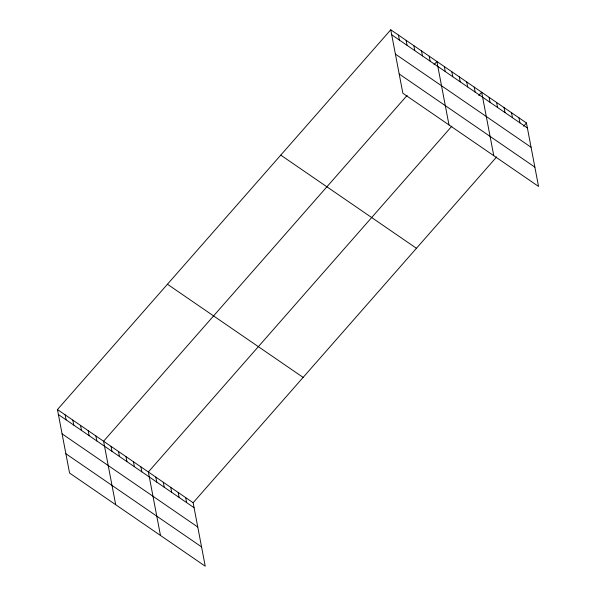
<?xml version="1.0" encoding="UTF-8"?>
<svg xmlns="http://www.w3.org/2000/svg" width="596" height="596" viewBox="0 0 596 596"><rect width="100%" height="100%" fill="white"/><g stroke="black" fill="none" stroke-linecap="round" stroke-linejoin="round"><path stroke-width="0.89" d="M57.454 409.564L193.134 502.733L205.24 566.2L69.561 473.038L57.454 409.564L390.76 29.8L526.439 122.962L538.546 186.436L402.866 93.267L390.76 29.8M407.098 95.42L103.585 441.241L115.691 504.708M434.022 64.74L436.89 61.477L448.997 124.944M451.872 126.166L148.359 471.987L160.466 535.454M478.797 95.487L481.665 92.224L493.771 155.69M193.134 502.733L496.647 156.904M523.571 126.225L526.439 122.962M391.714 34.799L527.393 127.969M395.394 54.094L531.073 147.257M399.186 73.978L534.865 167.141M280.768 155.124L416.448 248.286M167.446 284.24L303.126 377.41M58.408 414.563L194.087 507.732M62.088 433.858L197.768 527.028M65.88 453.742L201.56 546.904M518.974 117.844L519.928 122.843M511.517 112.719L512.471 117.717M504.052 107.593L505.006 112.592M496.587 102.467L497.541 107.466M489.13 97.342L490.083 102.348M474.2 87.098L475.154 92.097M466.743 81.972L467.696 86.971M459.278 76.847L460.231 81.846M451.813 71.721L452.766 76.728M444.355 66.603L445.309 71.602M429.202 56.195L430.156 61.194M421.514 50.921L422.467 55.92M413.825 45.639L414.779 50.638M406.137 40.357L407.09 45.356M398.448 35.082L399.402 40.081M185.669 497.608L186.623 502.607M178.211 492.482L179.165 497.481M170.747 487.357L171.7 492.356M163.282 482.231L164.235 487.23M155.824 477.113L156.778 482.112M140.894 466.862L141.848 471.861M133.437 461.736L134.391 466.735M125.972 456.611L126.926 461.609M118.507 451.492L119.461 456.491M111.05 446.367L112.003 451.366M95.896 435.959L96.85 440.958M88.208 430.685L89.162 435.683M80.52 425.402L81.473 430.401M72.831 420.12L73.785 425.127M65.143 414.846L66.096 419.845"/></g></svg>
